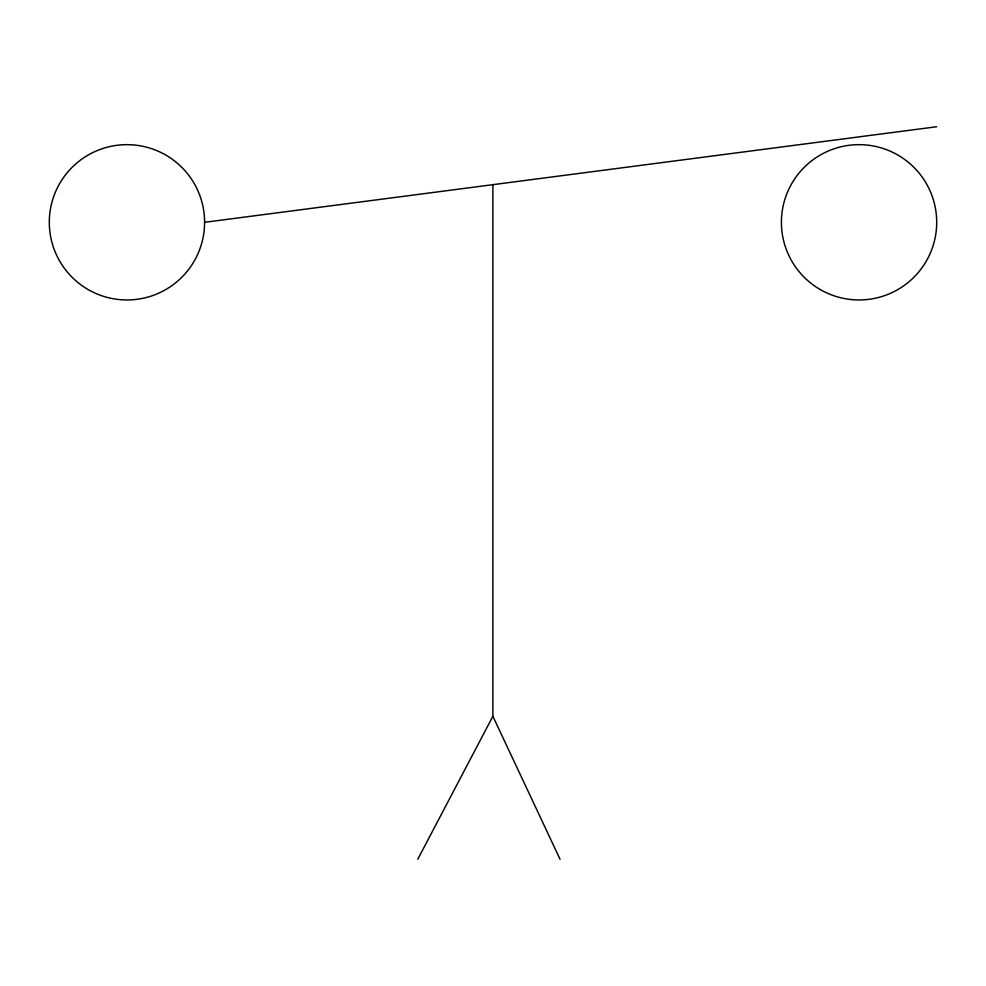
<?xml version="1.0" encoding="UTF-8"?>
<svg xmlns="http://www.w3.org/2000/svg" width="986" height="986" viewBox="0 0 986 986"><rect width="100%" height="100%" fill="white"/><g stroke="black" fill="none" stroke-linecap="round" stroke-linejoin="round"><path stroke-width="1.48" d="M417.781 859.262L492.877 716.267L492.877 184.678M204.595 222.306A77.647 77.647 0 0 0 88.124 155.061A77.647 77.647 0 0 0 88.124 289.551A77.647 77.647 0 0 0 204.595 222.306L936.7 126.738M492.877 716.267L560.048 859.262M820.229 289.551A77.647 77.647 0 0 0 936.7 222.306A77.647 77.647 0 0 0 820.229 155.061A77.647 77.647 0 0 0 820.229 289.551"/></g></svg>
